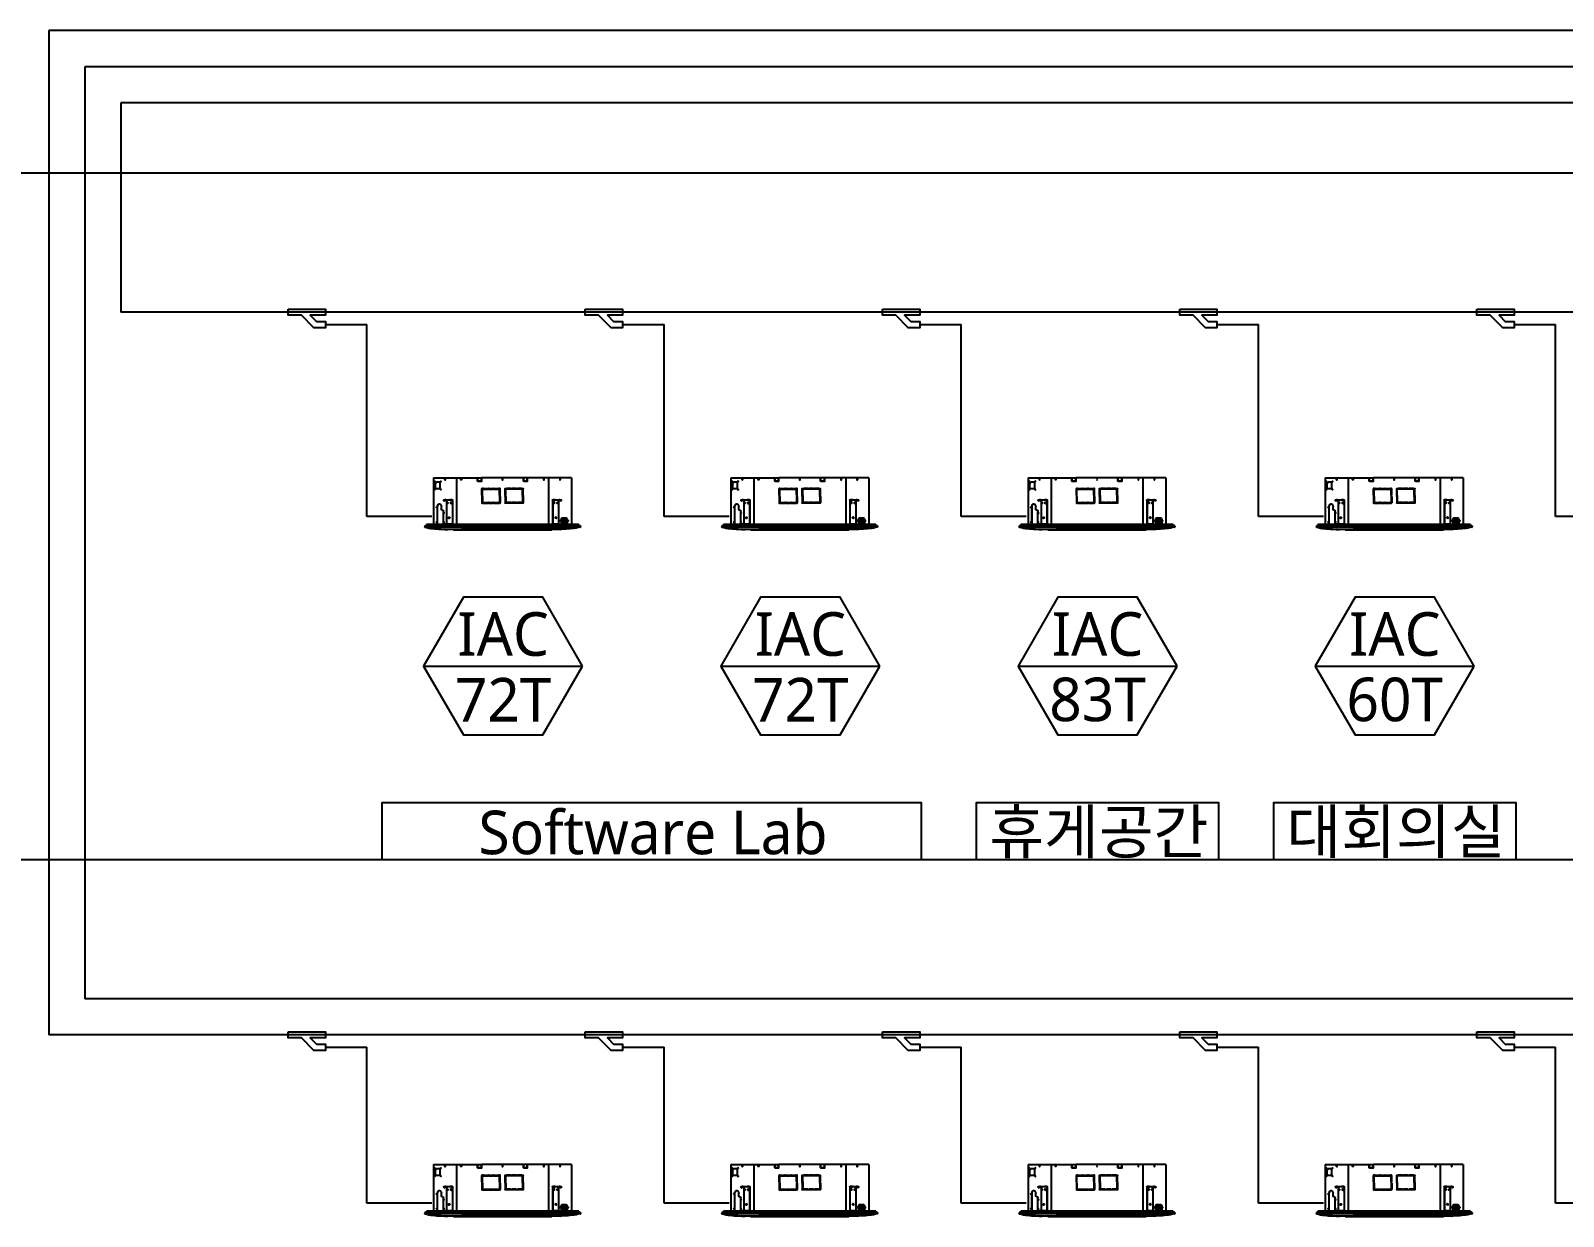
# Model space of a CAD drawing. Header units: millimetres. Extents: x 10547 to 11305, y 9897 to 10391.
# Drawn here: x 10852.8 to 10940.6, y 10281.6 to 10349.5 of the extents above; entities that cross this region are included whole.
import ezdxf
from ezdxf.enums import TextEntityAlignment as Align

# ---------------------------------------------------------------- set-up
doc = ezdxf.new("R2010")
doc.units = ezdxf.units.MM
for name, color, linetype in [('LG-AIRCON', 240, 'Continuous'), ('LG-RLRG', 3, 'Continuous'), ('LG-장비번호', 7, 'Continuous'), ('실명', 231, 'Continuous')]:
    doc.layers.add(name, color=color, linetype=linetype)
doc.styles.add('LG전자', font='')
doc.styles.get('LG전자').set_extended_font_data('Malgun Gothic')

# ---------------------------------------------------------------- blocks, each defined once
blk = doc.blocks.new('LG-4way_2')
at = {"layer": 'LG-AIRCON', "color": 0, "linetype": 'Continuous'}
for p, q in [((-420.8, 0), (-420.8, -285)), ((-420.8, 0), (-280.3, 0)), ((-280.3, 0), (-280.3, -285)), ((-280.3, 0), (-153, 0)), ((-153, -20), (-153, 0)), ((-151, -9.4), (-151, 0.1)), ((-151, 0.1), (-129, 0.1)), ((-129, -9.4), (-129, 0.1)), ((-127, -20), (-127, 0)), ((127, 0), (-127, 0)), ((127, -20), (127, 0)), ((129, -9.4), (129, 0.1)), ((151, 0.1), (129, 0.1)), ((151, -9.4), (151, 0.1)), ((153, -20), (153, 0)), ((280.3, 0), (153, 0)), ((280.3, 0), (280.3, -285)), ((420.8, 0), (280.3, 0)), ((420.8, 0), (420.8, -285)), ((-409.8, -35), (-403.5, -26)), ((-409.8, -63.5), (-409.8, -35)), ((-409.3, -35), (-409.8, -35)), ((-409.8, -63.5), (-409.3, -63.5)), ((-402.9, -26), (-409.3, -35)), ((-409.3, -63.5), (-409.3, -35)), ((-383.3, -68), (-406.7, -68)), ((-383.3, -26), (-403.5, -26)), ((-380.1, -63.5), (-380.1, -30.5)), ((-151, -21), (-152, -21)), ((-151, -19.7), (-151, -9.4)), ((-129, -19.7), (-151, -19.7)), ((-151, -19.7), (-151, -20.2)), ((-129, -20.2), (-151, -20.2)), ((-151, -20.2), (-151, -20.7)), ((-151, -20.7), (-129, -20.7)), ((-151, -21), (-151, -20.7)), ((-129, -19.7), (-129, -9.4)), ((-129, -20.2), (-129, -19.7)), ((-129, -20.7), (-129, -20.2)), ((-129, -21), (-129, -20.7)), ((-129, -21), (-128, -21)), ((-126, -106), (-126, -67)), ((-122, -106), (-122, -67)), ((-116.8, -65), (-90.8, -65)), ((-116.8, -69), (-90.8, -69)), ((-83.5, -65), (-57.5, -65)), ((-83.5, -69), (-57.5, -69)), ((-50.2, -65), (-24.2, -65)), ((-50.2, -69), (-24.2, -69)), ((-19, -106), (-19, -67)), ((-15, -106), (-15, -67)), ((15, -106), (15, -67)), ((19, -106), (19, -67)), ((50.2, -65), (24.2, -65)), ((50.2, -69), (24.2, -69)), ((83.5, -65), (57.5, -65)), ((83.5, -69), (57.5, -69)), ((116.8, -65), (90.8, -65)), ((116.8, -69), (90.8, -69)), ((122, -106), (122, -67)), ((126, -106), (126, -67)), ((129, -21), (128, -21)), ((129, -19.7), (129, -9.4)), ((129, -19.7), (151, -19.7)), ((129, -20.2), (129, -19.7)), ((129, -20.2), (151, -20.2)), ((129, -20.7), (129, -20.2)), ((151, -20.7), (129, -20.7)), ((129, -21), (129, -20.7)), ((151, -19.7), (151, -9.4)), ((151, -19.7), (151, -20.2)), ((151, -20.2), (151, -20.7)), ((151, -21), (151, -20.7)), ((151, -21), (152, -21)), ((248.8, -10), (255.2, -10)), ((252, -6.8), (252, -13.2)), ((-396.8, -285), (-396.8, -175)), ((-396.2, -175), (-396.8, -175)), ((-396.2, -284.2), (-396.2, -175)), ((-372.7, -194.2), (-372.7, -175)), ((-359.8, -133.4), (-359.8, -135.7)), ((-359.8, -133.4), (-356.3, -133.4)), ((-358.1, -135.7), (-359.8, -135.7)), ((-353.2, -136), (-358.1, -136)), ((-358.1, -136), (-358.1, -139.4)), ((-356.7, -141.4), (-354.6, -141.4)), ((-356.3, -133.4), (-351.3, -133.4)), ((-353, -141.4), (-354.6, -141.4)), ((-353.2, -136), (-353.2, -139.4)), ((-353.2, -139.4), (-351.5, -139.4)), ((-351.5, -136), (-351.5, -139.4)), ((-345, -133.4), (-351.3, -133.4)), ((-345, -135.7), (-351.3, -135.7)), ((-345, -135.7), (-345, -133.4)), ((-345, -133.4), (-344.7, -133.4)), ((-344.7, -135.7), (-345, -135.7)), ((-344.7, -133.4), (-342.8, -133.4)), ((-344.7, -135.7), (-344.7, -133.4)), ((-339.7, -136), (-344.7, -136)), ((-344.7, -136), (-344.7, -139.4)), ((-341.1, -141.4), (-343.3, -141.4)), ((-342.8, -133.4), (-337.9, -133.4)), ((-341.4, -141.4), (-341.4, -280.4)), ((-339.5, -141.4), (-341.1, -141.4)), ((-339.7, -136), (-339.7, -139.4)), ((-339.7, -139.4), (-338.1, -139.4)), ((-338.1, -136), (-338.1, -139.4)), ((-335.8, -136.4), (-338.1, -136.4)), ((-337.9, -135.7), (-337.9, -133.4)), ((-337.9, -133.4), (-320.9, -133.4)), ((-320.9, -135.7), (-337.9, -135.7)), ((-336.3, -135.7), (-335.3, -137.1)), ((-335.3, -137.1), (-335.1, -136.4)), ((-312.5, -136.4), (-335.1, -136.4)), ((-306.5, -133.4), (-320.9, -133.4)), ((-320.9, -133.4), (-320.9, -135.7)), ((-306.5, -135.7), (-320.9, -135.7)), ((-313, -135.7), (-312, -137.1)), ((-312, -137.1), (-311.8, -136.4)), ((-306, -136.4), (-311.8, -136.4)), ((-306, -136.4), (-306, -280.4)), ((-304.4, -136.4), (-304.4, -280.4)), ((-126, -114), (-126, -153)), ((-122, -114), (-122, -153)), ((-116.8, -151), (-90.8, -151)), ((-116.8, -155), (-90.8, -155)), ((-83.5, -151), (-57.5, -151)), ((-83.5, -155), (-57.5, -155)), ((-50.2, -151), (-24.2, -151)), ((-50.2, -155), (-24.2, -155)), ((-19, -114), (-19, -153)), ((-15, -114), (-15, -153)), ((15, -114), (15, -153)), ((19, -114), (19, -153)), ((50.2, -151), (24.2, -151)), ((50.2, -155), (24.2, -155)), ((83.5, -151), (57.5, -151)), ((83.5, -155), (57.5, -155)), ((116.8, -151), (90.8, -151)), ((116.8, -155), (90.8, -155)), ((122, -114), (122, -153)), ((126, -114), (126, -153)), ((304.4, -136.4), (304.4, -280.4)), ((306, -136.4), (306, -280.4)), ((311.8, -136.4), (306, -136.4)), ((320.9, -133.4), (306.5, -133.4)), ((306.5, -135.7), (320.9, -135.7)), ((311.8, -136.4), (312, -137.1)), ((313, -135.7), (312, -137.1)), ((335.1, -136.4), (312.5, -136.4)), ((320.9, -135.7), (320.9, -133.4)), ((320.9, -133.4), (337.9, -133.4)), ((337.9, -135.7), (320.9, -135.7)), ((335.1, -136.4), (335.3, -137.1)), ((336.3, -135.7), (335.3, -137.1)), ((338.1, -136.4), (335.8, -136.4)), ((337.9, -133.4), (337.9, -135.7)), ((337.9, -133.4), (342.8, -133.4)), ((338.1, -136), (338.1, -139.4)), ((338.1, -139.4), (339.7, -139.4)), ((341.1, -141.4), (339.5, -141.4)), ((344.7, -136), (339.7, -136)), ((339.7, -136), (339.7, -139.4)), ((341.1, -141.4), (343.3, -141.4)), ((341.4, -141.4), (341.4, -280.4)), ((342.8, -133.4), (344.7, -133.4)), ((344.7, -133.4), (344.7, -135.7)), ((344.7, -133.4), (345, -133.4)), ((345, -135.7), (344.7, -135.7)), ((344.7, -136), (344.7, -139.4)), ((345, -133.4), (345, -135.7)), ((351.3, -133.4), (345, -133.4)), ((351.3, -135.7), (345, -135.7)), ((351.3, -133.4), (356.3, -133.4)), ((351.5, -136), (351.5, -139.4)), ((351.5, -139.4), (353.2, -139.4)), ((354.6, -141.4), (353, -141.4)), ((358.1, -136), (353.2, -136)), ((353.2, -136), (353.2, -139.4)), ((356.7, -141.4), (354.6, -141.4)), ((356.3, -133.4), (359.8, -133.4)), ((359.8, -135.7), (358.1, -135.7)), ((358.1, -136), (358.1, -139.4)), ((359.8, -135.7), (359.8, -133.4)), ((-371.3, -196.2), (-370.7, -196.2)), ((-370.7, -196), (-370.1, -196)), ((-360.5, -283), (-360.5, -205)), ((-341.4, -280.4), (-306, -280.4)), ((306, -280.4), (341.4, -280.4)), ((359.4, -272), (359.4, -254)), ((361.2, -254), (359.4, -254)), ((359.4, -272), (361.2, -272)), ((361.2, -272), (361.2, -254)), ((365.8, -252.1), (375.6, -262)), ((365.8, -252.1), (375.7, -262)), ((365.8, -252.5), (365.8, -273.5)), ((365.8, -253.3), (374.9, -262.5)), ((365.8, -262.5), (374.9, -262.5)), ((365.8, -263), (375.3, -263)), ((365.8, -272.7), (374.9, -263.5)), ((365.8, -263.5), (374.9, -263.5)), ((365.8, -273.9), (375.7, -264)), ((375.6, -264), (365.8, -273.9)), ((366.5, -244), (368.3, -244)), ((389.1, -250.5), (367.2, -250.5)), ((367.2, -275.5), (389.1, -275.5)), ((368.3, -244), (388.1, -244)), ((374.9, -262.5), (375.3, -263)), ((374.9, -263.5), (375.3, -263)), ((376.3, -262), (375.3, -263)), ((375.6, -262), (375.3, -263)), ((375.3, -263), (377.1, -262.5)), ((375.3, -263), (387.7, -263)), ((375.3, -263), (376.3, -264)), ((375.3, -263), (375.6, -264)), ((375.3, -263), (377.1, -263.5)), ((375.6, -262), (375.7, -262)), ((375.7, -264), (375.6, -264)), ((375.7, -262), (375.7, -250.5)), ((375.7, -275.5), (375.7, -264)), ((376.3, -250.5), (376.3, -262)), ((376.4, -262), (376.3, -262)), ((376.3, -264), (376.3, -275.5)), ((376.3, -264), (376.4, -264)), ((376.4, -262), (376.4, -250.5)), ((376.4, -262), (387.6, -250.7)), ((376.4, -264), (387.6, -275.3)), ((376.4, -275.5), (376.4, -264)), ((388.1, -251.4), (377.1, -262.5)), ((377.1, -262.5), (388.2, -251.4)), ((377.1, -262.5), (388.4, -262.5)), ((377.1, -262.5), (377.1, -262.5)), ((377.1, -263.5), (388.4, -263.5)), ((377.1, -263.5), (388.2, -274.6)), ((377.1, -263.5), (388.1, -274.6)), ((377.1, -263.5), (377.1, -263.5)), ((388.4, -262.5), (387.7, -263)), ((387.7, -263), (388.4, -263.5)), ((388.2, -251.4), (388.1, -251.4)), ((388.1, -274.6), (388.2, -274.6)), ((390.5, -252.5), (388.4, -252.5)), ((388.4, -262.5), (388.4, -252.5)), ((388.4, -273.5), (388.4, -263.5)), ((388.4, -273.5), (390.5, -273.5)), ((390.5, -273.5), (390.5, -252.5)), ((395.1, -254), (395.1, -272)), ((475, -292), (-475, -292)), ((-475, -292), (-475, -299.2)), ((-475, -299.2), (-475, -299.4)), ((-473.5, -301.4), (-473.5, -301.1)), ((465, -285), (-465, -285)), ((-465, -285), (-465, -292)), ((-420.8, -285), (-396.8, -285)), ((-396.8, -285), (-392.2, -285)), ((-392.2, -282), (-396.2, -282)), ((-396.2, -282.2), (-392.7, -282.2)), ((-396.2, -283.2), (-393.9, -283.2)), ((-396.2, -283.9), (-393.6, -283.9)), ((-392.2, -284.2), (-396.2, -284.2)), ((-393.9, -283.2), (-392.7, -282.2)), ((-393.6, -283.9), (-393.9, -283.2)), ((-393.6, -283.9), (-392.4, -282.9)), ((-375.5, -299.4), (375.5, -299.4)), ((375.5, -301.4), (-375.5, -301.4)), ((-375.5, -313), (-249.7, -313)), ((-346.1, -283), (-360.5, -283)), ((-352.8, -315), (-356.8, -313)), ((-352.8, -315), (-333.8, -315)), ((-346.1, -281.1), (-346.1, -283.4)), ((-346.1, -281.1), (-345.2, -281.1)), ((-345.2, -283.4), (-346.1, -283.4)), ((-345.2, -281.1), (-314.1, -281.1)), ((-345.2, -281.1), (-345.2, -283.4)), ((-345.2, -283.4), (-314.1, -283.4)), ((-333.8, -315), (-333.8, -313)), ((333.8, -315), (-333.8, -315)), ((-314.1, -281.1), (-309.9, -281.1)), ((-314.1, -283.4), (-314.1, -281.1)), ((-309.9, -283.4), (-314.1, -283.4)), ((-309.9, -281.1), (-309.9, -283.4)), ((-309.9, -281.1), (-306.5, -281.1)), ((-309.9, -283.4), (-306.5, -283.4)), ((-299.2, -283), (-305.4, -283)), ((-300.1, -316.5), (-285.1, -316.5)), ((-299.2, -285), (-299.2, -283)), ((-299.2, -285), (-280.3, -285)), ((-285.1, -315), (-285.1, -316.5)), ((-285.1, -316.5), (284.9, -316.5)), ((280.3, -285), (-280.3, -285)), ((249.7, -313), (-249.7, -313)), ((375.5, -313), (249.7, -313)), ((299.2, -285), (280.3, -285)), ((284.9, -315), (284.9, -316.5)), ((284.9, -316.5), (299.9, -316.5)), ((299.2, -283), (305.4, -283)), ((299.2, -285), (299.2, -283)), ((306.5, -281.1), (309.9, -281.1)), ((306.5, -283.4), (309.9, -283.4)), ((309.9, -281.1), (314.1, -281.1)), ((309.9, -283.4), (309.9, -281.1)), ((314.1, -283.4), (309.9, -283.4)), ((314.1, -281.1), (314.1, -283.4)), ((314.1, -281.1), (345.2, -281.1)), ((314.1, -283.4), (345.2, -283.4)), ((333.8, -315), (333.8, -313)), ((352.8, -315), (333.8, -315)), ((344.6, -284.2), (340.5, -284.2)), ((345.1, -285), (340.5, -285)), ((341.4, -283.4), (342, -283.9)), ((342.2, -283.4), (342, -283.9)), ((344.6, -283.9), (342, -283.9)), ((344.6, -284.2), (344.6, -283.4)), ((345.1, -285), (345.1, -283.4)), ((420.8, -285), (345.1, -285)), ((345.2, -281.1), (346.1, -281.1)), ((345.2, -283.4), (345.2, -281.1)), ((346.1, -283.4), (345.2, -283.4)), ((346.1, -283.4), (346.1, -281.1)), ((352.8, -315), (356.8, -313)), ((368.3, -282), (366.5, -282)), ((388.1, -282), (368.3, -282)), ((473.5, -301.4), (473.5, -301.1)), ((475, -292), (475, -299.2)), ((475, -299.2), (475, -299.4))]:
    blk.add_line(p, q, dxfattribs=at)
at = {"layer": 'LG-AIRCON', "color": 0}
for p, q in [((-415.2, -22), (-411.2, -22)), ((-415.2, -22), (-411.2, -22)), ((-415.2, -72), (-411.2, -72)), ((-415.2, -72), (-411.2, -72)), ((-413.2, -24), (-413.2, -20)), ((-413.2, -20), (-413.2, -24)), ((-413.2, -74), (-413.2, -70)), ((-413.2, -70), (-413.2, -74)), ((-413.2, -70), (-413.2, -74)), ((-378.4, -22), (-374.4, -22)), ((-378.4, -22), (-374.4, -22)), ((-378.4, -22), (-374.4, -22)), ((-378.4, -72), (-374.4, -72)), ((-378.4, -72), (-374.4, -72)), ((-378.4, -72), (-374.4, -72)), ((-376.4, -24), (-376.4, -20)), ((-376.4, -20), (-376.4, -24)), ((-376.4, -74), (-376.4, -70)), ((-376.4, -70), (-376.4, -74)), ((-376.4, -70), (-376.4, -74)), ((-352.3, -10), (-348.3, -10)), ((-350.3, -8), (-350.3, -12)), ((-255.2, -10), (-248.8, -10)), ((-252, -6.8), (-252, -13.2)), ((348.3, -10), (352.3, -10)), ((350.3, -8), (350.3, -12)), ((-404.4, -180), (-400.4, -180)), ((-402.4, -178), (-402.4, -182)), ((-338.9, -150.6), (-337.9, -150.6)), ((-338.9, -156.2), (-337.9, -156.2)), ((-337, -150.9), (-335.6, -150.9)), ((-337, -155.9), (-335.6, -155.9)), ((-336.5, -150.6), (-335, -150.6)), ((-336.5, -156.2), (-335, -156.2)), ((-316.3, -150.6), (-315.3, -150.6)), ((-316.3, -156.2), (-315.3, -156.2)), ((-314.3, -150.9), (-312.9, -150.9)), ((-314.3, -155.9), (-312.9, -155.9)), ((-313.9, -150.6), (-312.4, -150.6)), ((-313.9, -156.2), (-312.4, -156.2)), ((313.9, -150.6), (312.4, -150.6)), ((313.9, -156.2), (312.4, -156.2)), ((314.3, -150.9), (312.9, -150.9)), ((314.3, -155.9), (312.9, -155.9)), ((316.3, -150.6), (315.3, -150.6)), ((316.3, -156.2), (315.3, -156.2)), ((336.5, -150.6), (335, -150.6)), ((336.5, -156.2), (335, -156.2)), ((337, -150.9), (335.6, -150.9)), ((337, -155.9), (335.6, -155.9)), ((338.9, -150.6), (337.9, -150.6)), ((338.9, -156.2), (337.9, -156.2)), ((-404.4, -270), (-400.4, -270)), ((-402.4, -268), (-402.4, -272)), ((-402.4, -268), (-402.4, -272)), ((-359.6, -215), (-355.6, -215)), ((-357.6, -213), (-357.6, -217)), ((-327.6, -240.6), (-326.6, -240.6)), ((-327.6, -246.2), (-326.6, -246.2)), ((-325.7, -240.9), (-324.3, -240.9)), ((-325.7, -245.9), (-324.3, -245.9)), ((-325.2, -240.6), (-323.7, -240.6)), ((-325.2, -246.2), (-323.7, -246.2)), ((325.2, -240.6), (323.7, -240.6)), ((325.2, -246.2), (323.7, -246.2)), ((325.7, -240.9), (324.3, -240.9)), ((325.7, -245.9), (324.3, -245.9)), ((327.6, -240.6), (326.6, -240.6)), ((327.6, -246.2), (326.6, -246.2)), ((349.6, -263), (353.6, -263)), ((351.6, -261), (351.6, -265)), ((396.9, -263), (400.9, -263)), ((398.9, -261), (398.9, -265)), ((465, -285), (465, -292))]:
    blk.add_line(p, q, dxfattribs=at)
at = {"layer": 'LG-AIRCON', "color": 0, "linetype": 'Continuous'}
blk.add_circle((-252, -10), 2.25, dxfattribs=at)
at = {"layer": 'LG-AIRCON', "color": 0, "linetype": 'Continuous', "extrusion": (0, -1e-16, -1)}
for centre in [(0, -10), (-252, -10)]:
    blk.add_circle(centre, 2.25, dxfattribs=at)
at = {"layer": 'LG-AIRCON', "color": 0, "linetype": 'Continuous'}
for centre, radius, start, end in [((-152, -20), 1, 180, 270), ((-128, -20), 1, 270, 0), ((-124, -67), 2, 0, 180), ((-116.8, -67), 2, 90, 270), ((-90.8, -67), 2, 270, 90), ((-83.5, -67), 2, 90, 270), ((-57.5, -67), 2, 270, 90), ((-50.2, -67), 2, 90, 270), ((-24.2, -67), 2, 270, 90), ((-17, -67), 2, 0, 180), ((-124, -106), 2, 180, 0), ((-124, -114), 2, 0, 180), ((-124, -153), 2, 180, 0), ((-116.8, -153), 2, 90, 270), ((-90.8, -153), 2, 270, 90), ((-83.5, -153), 2, 90, 270), ((-57.5, -153), 2, 270, 90), ((-50.2, -153), 2, 90, 270), ((-24.2, -153), 2, 270, 90), ((-17, -106), 2, 180, 0), ((-17, -114), 2, 0, 180), ((-17, -153), 2, 180, 0), ((-375.5, 105.5), 418.5, 256.46198, 270), ((-375.5, 105.5), 406.9, 267.94804, 270), ((375.5, 105.5), 404.9, 270, 272.05196), ((473, -299.4), 2, 283.53802, 0)]:
    blk.add_arc(centre, radius, start, end, dxfattribs=at)
at = {"layer": 'LG-AIRCON', "color": 0, "linetype": 'Continuous', "extrusion": (0, -1e-16, -1)}
for centre, radius, start, end in [((-17, -67), 2, 0, 180), ((-24.2, -67), 2, 270, 90), ((-50.2, -67), 2, 90, 270), ((-57.5, -67), 2, 270, 90), ((-83.5, -67), 2, 90, 270), ((-90.8, -67), 2, 270, 90), ((-116.8, -67), 2, 90, 270), ((-124, -67), 2, 0, 180), ((-128, -20), 1, 270, 0), ((-152, -20), 1, 180, 270), ((-17, -106), 2, 180, 0), ((-17, -114), 2, 0, 180), ((-17, -153), 2, 180, 0), ((-24.2, -153), 2, 270, 90), ((-50.2, -153), 2, 90, 270), ((-57.5, -153), 2, 270, 90), ((-83.5, -153), 2, 90, 270), ((-90.8, -153), 2, 270, 90), ((-116.8, -153), 2, 90, 270), ((-124, -106), 2, 180, 0), ((-124, -114), 2, 0, 180), ((-124, -153), 2, 180, 0)]:
    blk.add_arc(centre, radius, start, end, dxfattribs=at)
at = {"layer": 'LG-AIRCON', "color": 0, "linetype": 'Continuous', "extrusion": (0, 0, -1)}
for centre, radius, start, end in [((473, -299.4), 2, 283.53802, 0), ((375.5, 105.5), 404.9, 270, 272.05196)]:
    blk.add_arc(centre, radius, start, end, dxfattribs=at)
at = {"layer": 'LG-AIRCON', "color": 0, "linetype": 'Continuous', "extrusion": (0, 1e-16, -1)}
for centre, radius, start, end in [((300.1, -314.5), 2, 270, 345.52125), ((-299.9, -314.5), 2, 194.47875, 270), ((-375.5, 105.5), 406.9, 267.94804, 270), ((-375.5, 105.5), 418.5, 256.46198, 270)]:
    blk.add_arc(centre, radius, start, end, dxfattribs=at)
at = {"layer": 'LG-AIRCON', "color": 0, "linetype": 'Continuous', "extrusion": (0, 0, -1)}
for centre, major_axis in [((-413.2, -22), (0, -1.6)), ((-413.2, -72), (0, -1.6)), ((-376.4, -22), (0, -1.6)), ((-376.4, -72), (0, -1.6)), ((-402.4, -180), (0, -1.55)), ((-402.4, -270), (0, -1.55)), ((-357.6, -215), (0, -1.55)), ((-357.6, -270), (0, -1.55))]:
    blk.add_ellipse(centre, major_axis=major_axis, ratio=0.707107, dxfattribs=at)
for centre, major_axis, start_param, end_param in [((-412.6, -22), (0, -1.6), 0.252702, 2.888989), ((-412.6, -72), (0, -1.6), 0.252702, 2.888989), ((-375.9, -22), (0, -1.6), 0.252702, 2.888989), ((-375.9, -72), (0, -1.6), 0.252702, 2.888989), ((-401.8, -180), (0, -1.55), 0.261023, 2.88062), ((-351.3, -136), (0, -0.3), 1.570796, 3.141593), ((-337.9, -136), (0, -0.3), 1.570796, 3.141593), ((-306.5, -136.4), (0, -0.7), 3.141593, 4.712389), ((306.5, -136.4), (0, -0.7), 1.570796, 3.141593), ((337.9, -136), (0, -0.3), 3.141593, 4.712389), ((351.3, -136), (0, -0.3), 3.141593, 4.712389), ((-401.8, -270), (0, -1.55), 0.261047, 2.880644), ((-357.1, -215), (0, -1.55), 0.260932, 2.880628), ((-357.1, -270), (0, -1.55), 0.261047, 2.880644), ((-341.8, -280.4), (0, -0.7), 4.712389, 6.283185), ((-306.5, -280.4), (0, -0.7), 4.712389, 6.283185), ((306.5, -280.4), (0, -0.7), 0, 1.570796), ((341.8, -280.4), (0, -0.7), 0, 1.570796), ((-392.2, -283.5), (0, -1.5), 2.617994, 6.283185), ((-392.2, -283.5), (0, -0.7), 2.617994, 6.283185), ((340.5, -283.5), (0, -1.5), 0, 1.637539), ((340.5, -283.5), (0, -0.7), 0, 1.714164)]:
    blk.add_ellipse(centre, major_axis=major_axis, ratio=0.707107, start_param=start_param, end_param=end_param, dxfattribs=at)
at = {"layer": 'LG-AIRCON', "color": 0, "linetype": 'Continuous', "extrusion": (4.34568e-32, -4.44444e-17, -1)}
for centre, start_param, end_param in [((-406.7, -63.5), 0, 1.570796), ((-406.1, -63.5), 0, 1.570796), ((-383.3, -30.5), 3.141593, 4.712389), ((-383.3, -63.5), 4.712389, 6.283185)]:
    blk.add_ellipse(centre, major_axis=(0, -4.5), ratio=0.707107, start_param=start_param, end_param=end_param, dxfattribs=at)
at = {"layer": 'LG-AIRCON', "color": 0, "linetype": 'Continuous', "extrusion": (-2.21893e-32, -7.69231e-17, -1)}
for centre in [(-350.3, -10), (350.3, -10), (352.2, -263), (398.9, -263)]:
    blk.add_ellipse(centre, major_axis=(0, -2.6), ratio=0.707107, dxfattribs=at)
for centre, start_param, end_param in [((-349.8, -10), 0.154429, 2.987066), ((349.8, -10), 3.296022, 6.128658), ((-356.3, -136), 1.570796, 3.141593), ((-351.3, -136), 1.570796, 3.141593), ((-342.8, -136), 1.570796, 3.141593), ((-337.9, -136), 1.570796, 3.141593), ((337.9, -136), 3.141593, 4.712389), ((342.8, -136), 3.141593, 4.712389), ((351.3, -136), 3.141593, 4.712389), ((356.3, -136), 3.141593, 4.712389), ((351.6, -263), 3.296022, 6.128658), ((398.3, -263), 3.296022, 6.128658)]:
    blk.add_ellipse(centre, major_axis=(0, -2.6), ratio=0.707107, start_param=start_param, end_param=end_param, dxfattribs=at)
at = {"layer": 'LG-AIRCON', "color": 0, "linetype": 'Continuous', "extrusion": (-4.09343e-32, -5.88235e-17, -1)}
for centre, end_param in [((-384.7, -175), 4.712389), ((-384.2, -175), 3.11808)]:
    blk.add_ellipse(centre, major_axis=(0, -17), ratio=0.707107, start_param=1.570796, end_param=end_param, dxfattribs=at)
at = {"layer": 'LG-AIRCON', "color": 0, "linetype": 'Continuous', "extrusion": (1.54734e-43, -1e-16, -1)}
for centre, start_param, end_param in [((-356.7, -139.4), 0, 1.570796), ((-341.1, -139.4), 4.712389, 6.283185)]:
    blk.add_ellipse(centre, major_axis=(0, -2), ratio=0.707107, start_param=start_param, end_param=end_param, dxfattribs=at)
at = {"layer": 'LG-AIRCON', "color": 0, "linetype": 'Continuous', "extrusion": (-1.29445e-43, -1e-16, -1)}
for centre, start_param, end_param in [((-354.6, -139.4), 4.712389, 6.283185), ((-343.3, -139.4), 0, 1.570796), ((-339.5, -139.4), 4.712389, 6.283185)]:
    blk.add_ellipse(centre, major_axis=(0, -2), ratio=0.707107, start_param=start_param, end_param=end_param, dxfattribs=at)
at = {"layer": 'LG-AIRCON', "color": 0, "linetype": 'Continuous', "extrusion": (8.26109e-44, -1e-16, -1)}
blk.add_ellipse((-353, -139.4), major_axis=(0, -2), ratio=0.707107, start_param=4.712389, end_param=6.283185, dxfattribs=at)
at = {"layer": 'LG-AIRCON', "color": 0, "linetype": 'Continuous', "extrusion": (2.4594e-32, 7.12251e-17, -1)}
for centre in [(-338.9, -153.4), (-316.3, -153.4), (-327.6, -243.4)]:
    blk.add_ellipse(centre, major_axis=(0, 2.81), ratio=0.707107, dxfattribs=at)
for centre, start_param, end_param in [((-337.9, -153.4), 0, 3.141593), ((-336.5, -153.4), -0.359379, 3.500972), ((-335, -153.4), 6.283185, 9.424778), ((-315.3, -153.4), 0, 3.141593), ((-313.9, -153.4), -0.359379, 3.500972), ((-312.4, -153.4), 6.283185, 9.424778), ((-326.6, -243.4), 0, 3.141593), ((-325.2, -243.4), -0.359379, 3.500972), ((-323.7, -243.4), 6.283185, 9.424778)]:
    blk.add_ellipse(centre, major_axis=(0, 2.81), ratio=0.707107, start_param=start_param, end_param=end_param, dxfattribs=at)
at = {"layer": 'LG-AIRCON', "color": 0, "linetype": 'Continuous', "extrusion": (4.71405e-17, -6.66667e-17, -1)}
for centre in [(-335.8, -136.4), (-312.5, -136.4)]:
    blk.add_ellipse(centre, major_axis=(-0.7, -0.495), ratio=0.707107, start_param=2.356194, end_param=3.926991, dxfattribs=at)
at = {"layer": 'LG-AIRCON', "color": 0, "linetype": 'Continuous', "extrusion": (-3.33333e-32, -6.66667e-17, -1)}
for centre, start_param, end_param in [((-306.5, -136.4), 3.141593, 4.712389), ((306.5, -136.4), 1.570796, 3.141593), ((-306.5, -280.4), 4.712389, 6.283185), ((306.5, -280.4), 0, 1.570796)]:
    blk.add_ellipse(centre, major_axis=(0, -3), ratio=0.707107, start_param=start_param, end_param=end_param, dxfattribs=at)
at = {"layer": 'LG-AIRCON', "color": 0, "linetype": 'Continuous', "extrusion": (-2.76682e-32, -7.12251e-17, -1)}
for centre, start_param, end_param in [((312.4, -153.4), 6.283185, 9.424778), ((313.9, -153.4), -0.359379, 3.500972), ((315.3, -153.4), 0, 3.141593), ((335, -153.4), 6.283185, 9.424778), ((336.5, -153.4), -0.359379, 3.500972), ((337.9, -153.4), 0, 3.141593), ((323.7, -243.4), 6.283185, 9.424778), ((325.2, -243.4), -0.359379, 3.500972), ((326.6, -243.4), 0, 3.141593)]:
    blk.add_ellipse(centre, major_axis=(0, -2.81), ratio=0.707107, start_param=start_param, end_param=end_param, dxfattribs=at)
at = {"layer": 'LG-AIRCON', "color": 0, "linetype": 'Continuous', "extrusion": (-4.71405e-17, -6.66667e-17, -1)}
for centre in [(312.5, -136.4), (335.8, -136.4)]:
    blk.add_ellipse(centre, major_axis=(0.7, -0.495), ratio=0.707107, start_param=2.356194, end_param=3.926991, dxfattribs=at)
at = {"layer": 'LG-AIRCON', "color": 0, "linetype": 'Continuous', "extrusion": (-2.76682e-32, -7.12251e-17, -1)}
for centre in [(316.3, -153.4), (338.9, -153.4), (327.6, -243.4)]:
    blk.add_ellipse(centre, major_axis=(0, -2.81), ratio=0.707107, dxfattribs=at)
at = {"layer": 'LG-AIRCON', "color": 0, "linetype": 'Continuous', "extrusion": (-1.79322e-44, -1e-16, -1)}
blk.add_ellipse((339.5, -139.4), major_axis=(0, -2), ratio=0.707107, start_param=0, end_param=1.570796, dxfattribs=at)
at = {"layer": 'LG-AIRCON', "color": 0, "linetype": 'Continuous', "extrusion": (-9.3055e-45, -1e-16, -1)}
blk.add_ellipse((341.1, -139.4), major_axis=(0, -2), ratio=0.707107, start_param=0, end_param=1.570796, dxfattribs=at)
at = {"layer": 'LG-AIRCON', "color": 0, "linetype": 'Continuous', "extrusion": (-5.32056e-45, -1e-16, -1)}
blk.add_ellipse((343.3, -139.4), major_axis=(0, -2), ratio=0.707107, start_param=4.712389, end_param=6.283185, dxfattribs=at)
at = {"layer": 'LG-AIRCON', "color": 0, "linetype": 'Continuous', "extrusion": (-4.90454e-45, -1e-16, -1)}
for centre, start_param, end_param in [((353, -139.4), 0, 1.570796), ((367.2, -252.5), 1.570796, 3.141593)]:
    blk.add_ellipse(centre, major_axis=(0, -2), ratio=0.707107, start_param=start_param, end_param=end_param, dxfattribs=at)
at = {"layer": 'LG-AIRCON', "color": 0, "linetype": 'Continuous', "extrusion": (-1.1495e-44, -1e-16, -1)}
blk.add_ellipse((354.6, -139.4), major_axis=(0, -2), ratio=0.707107, start_param=0, end_param=1.570796, dxfattribs=at)
at = {"layer": 'LG-AIRCON', "color": 0, "linetype": 'Continuous', "extrusion": (-8.23263e-45, -1e-16, -1)}
blk.add_ellipse((356.7, -139.4), major_axis=(0, -2), ratio=0.707107, start_param=4.712389, end_param=6.283185, dxfattribs=at)
at = {"layer": 'LG-AIRCON', "color": 0, "linetype": 'Continuous', "extrusion": (-8.75812e-46, -1e-16, -1)}
blk.add_ellipse((-371.3, -194.2), major_axis=(0, -2), ratio=0.707107, start_param=5.822814, end_param=7.853982, dxfattribs=at)
at = {"layer": 'LG-AIRCON', "color": 0, "linetype": 'Continuous', "extrusion": (-4e-32, -6e-17, -1)}
for centre, start_param, end_param in [((-367.5, -205), 2.681221, 4.712389), ((-367, -205), 2.681221, 3.101609), ((366.5, -254), 1.570796, 3.141593), ((366.5, -272), 0, 1.570796), ((368.3, -254), 1.570796, 3.141593), ((368.3, -272), 0, 1.570796), ((388.1, -254), 3.141593, 4.712389), ((388.1, -272), 4.712389, 6.283185)]:
    blk.add_ellipse(centre, major_axis=(0, -10), ratio=0.707107, start_param=start_param, end_param=end_param, dxfattribs=at)
at = {"layer": 'LG-AIRCON', "color": 0, "linetype": 'Continuous', "extrusion": (1.45291e-41, -1e-16, -1)}
blk.add_ellipse((-370.7, -194.2), major_axis=(0, -2), ratio=0.707107, start_param=5.822814, end_param=6.283191, dxfattribs=at)
at = {"layer": 'LG-AIRCON', "color": 0, "linetype": 'Continuous', "extrusion": (-1.90051e-44, -1e-16, -1)}
blk.add_ellipse((367.2, -273.5), major_axis=(0, -2), ratio=0.707107, start_param=0, end_param=1.570796, dxfattribs=at)
at = {"layer": 'LG-AIRCON', "color": 0, "linetype": 'Continuous', "extrusion": (5.20002e-42, -1e-16, -1)}
blk.add_ellipse((387, -252.5), major_axis=(0, -2), ratio=0.707107, start_param=3.141593, end_param=3.588638, dxfattribs=at)
at = {"layer": 'LG-AIRCON', "color": 0, "linetype": 'Continuous', "extrusion": (-2.5947e-42, -1e-16, -1)}
blk.add_ellipse((387, -273.5), major_axis=(0, -2), ratio=0.707107, start_param=5.83614, end_param=6.283185, dxfattribs=at)
at = {"layer": 'LG-AIRCON', "color": 0, "linetype": 'Continuous', "extrusion": (-3.45558e-17, -8.61372e-17, -1)}
blk.add_ellipse((386.9, -252.5), major_axis=(3.51, -1.41), ratio=0.403968, start_param=4.646369, end_param=4.898517, dxfattribs=at)
at = {"layer": 'LG-AIRCON', "color": 0, "linetype": 'Continuous', "extrusion": (3.45558e-17, -8.61372e-17, -1)}
blk.add_ellipse((386.9, -273.5), major_axis=(-3.51, -1.41), ratio=0.403968, start_param=4.526261, end_param=4.778409, dxfattribs=at)
at = {"layer": 'LG-AIRCON', "color": 0, "linetype": 'Continuous', "extrusion": (1.32445e-43, -1e-16, -1)}
blk.add_ellipse((387, -252.5), major_axis=(0, -2), ratio=0.707107, start_param=4.109645, end_param=4.712389, dxfattribs=at)
at = {"layer": 'LG-AIRCON', "color": 0, "linetype": 'Continuous', "extrusion": (-5.98442e-43, -1e-16, -1)}
blk.add_ellipse((387, -273.5), major_axis=(0, -2), ratio=0.707107, start_param=4.712389, end_param=5.315133, dxfattribs=at)
at = {"layer": 'LG-AIRCON', "color": 0, "linetype": 'Continuous', "extrusion": (-8.10126e-45, -1e-16, -1)}
blk.add_ellipse((389.1, -252.5), major_axis=(0, -2), ratio=0.707107, start_param=3.141593, end_param=4.712389, dxfattribs=at)
at = {"layer": 'LG-AIRCON', "color": 0, "linetype": 'Continuous', "extrusion": (-2.22018e-44, -1e-16, -1)}
blk.add_ellipse((389.1, -273.5), major_axis=(0, -2), ratio=0.707107, start_param=4.712389, end_param=6.283185, dxfattribs=at)
at = {"layer": 'LG-AIRCON', "color": 0, "linetype": 'Continuous'}
for centre, start_param, end_param in [((-473, -299.2), 0, 1.334513), ((473, -299.2), 1.807079, 3.141593)]:
    blk.add_ellipse(centre, major_axis=(-2, 0), ratio=0.999359, start_param=start_param, end_param=end_param, dxfattribs=at)
for points in [[(-390, -299.2), (-395.6, -299), (-401.1, -298.8), (-412, -298.5), (-417.4, -298.4), (-427.7, -298.1), (-432.5, -298.1), (-441.8, -298), (-446.2, -297.9), (-454, -297.9), (-457.5, -298), (-463.7, -298.1), (-466.4, -298.1), (-470.6, -298.4), (-472.3, -298.5), (-474.4, -298.8), (-475, -299), (-475, -299.2)], [(-473.5, -301.1), (-473.5, -300.9), (-472.9, -300.7), (-470.8, -300.4), (-469.2, -300.3), (-465, -300.1), (-462.5, -300), (-456.4, -299.9), (-452.9, -299.9), (-445.2, -299.9), (-441, -299.9), (-431.9, -300), (-427.1, -300.1), (-417, -300.3), (-411.8, -300.4), (-401, -300.7), (-395.6, -300.9), (-390.1, -301.1)], [(390, -299.2), (395.6, -299), (401.1, -298.8), (412, -298.5), (417.4, -298.4), (427.7, -298.1), (432.5, -298.1), (441.8, -298), (446.2, -297.9), (454, -297.9), (457.5, -298), (463.7, -298.1), (466.4, -298.1), (470.6, -298.4), (472.3, -298.5), (474.4, -298.8), (475, -299), (475, -299.2)], [(473.5, -301.1), (473.5, -300.9), (472.9, -300.7), (470.8, -300.4), (469.2, -300.3), (465, -300.1), (462.5, -300), (456.4, -299.9), (452.9, -299.9), (445.2, -299.9), (441, -299.9), (431.9, -300), (427.1, -300.1), (417, -300.3), (411.8, -300.4), (401, -300.7), (395.6, -300.9), (390.1, -301.1)]]:
    blk.add_open_spline(points, degree=3, knots=[0, 0, 0, 0, 0.125, 0.125, 0.25, 0.25, 0.375, 0.375, 0.5, 0.5, 0.625, 0.625, 0.75, 0.75, 0.875, 0.875, 1, 1, 1, 1], dxfattribs=at)

msp = doc.modelspace()

# ---------------------------------------------------------------- linework, layer by layer
at = {"layer": 'LG-RLRG'}
for p, q in [((10853.843, 10349.542, 0), (10853.843, 10291.972, 0)), ((10966.109, 10349.542, 0), (10853.843, 10349.542, 0)), ((10855.91, 10347.475, 0), (10855.91, 10294.038, 0)), ((10985.553, 10347.475, 0), (10855.91, 10347.475, 0)), ((10857.976, 10345.409, 0), (10857.976, 10333.403, 0)), ((11010.615, 10345.409, 0), (10857.976, 10345.409, 0)), ((11195.698, 10333.403), (10857.976, 10333.403, 0)), ((10869.698, 10332.69), (10872.074, 10332.69)), ((10886.731, 10332.69), (10889.107, 10332.69)), ((10903.763, 10332.69), (10906.14, 10332.69)), ((10920.796, 10332.69), (10923.173, 10332.69)), ((10937.829, 10332.69), (10940.205, 10332.69)), ((11093.501, 10294.038), (10855.91, 10294.038, 0)), ((11025.37, 10291.972), (10853.843, 10291.972, 0)), ((10869.698, 10291.259, 0), (10872.074, 10291.259, 0)), ((10886.731, 10291.259, 0), (10889.107, 10291.259, 0)), ((10903.763, 10291.259, 0), (10906.14, 10291.259, 0)), ((10920.796, 10291.259, 0), (10923.173, 10291.259, 0)), ((10937.829, 10291.259, 0), (10940.205, 10291.259, 0))]:
    msp.add_line(p, q, dxfattribs=at)
at = {"layer": 'LG-RLRG', "ltscale": 0.5}
for p, q in [((10872.074, 10321.691), (10872.074, 10332.69)), ((10889.107, 10321.691), (10889.107, 10332.69, 0)), ((10906.14, 10321.691), (10906.14, 10332.69)), ((10923.173, 10321.691), (10923.173, 10332.69)), ((10940.205, 10321.691), (10940.205, 10332.69, 0)), ((10875.801, 10321.691), (10872.074, 10321.691)), ((10892.834, 10321.691), (10889.107, 10321.691)), ((10909.867, 10321.691), (10906.14, 10321.691)), ((10926.9, 10321.691), (10923.173, 10321.691)), ((10943.933, 10321.691), (10940.205, 10321.691)), ((10872.074, 10282.326), (10872.074, 10291.259, 0)), ((10889.107, 10282.326), (10889.107, 10291.259, 0)), ((10906.14, 10282.326), (10906.14, 10291.259, 0)), ((10923.173, 10282.326), (10923.173, 10291.259, 0)), ((10940.205, 10282.326), (10940.205, 10291.259, 0)), ((10875.801, 10282.326), (10872.074, 10282.326)), ((10892.834, 10282.326), (10889.107, 10282.326)), ((10909.867, 10282.326), (10906.14, 10282.326)), ((10926.9, 10282.326), (10923.173, 10282.326)), ((10943.933, 10282.326), (10940.205, 10282.326))]:
    msp.add_line(p, q, dxfattribs=at)
at = {"layer": 'LG-RLRG', "color": 2}
for points in [[(10867.559, 10333.581), (10869.698, 10333.581), (10869.698, 10333.225), (10868.831, 10333.225), (10869.187, 10332.869), (10869.698, 10332.869), (10869.698, 10332.512), (10869.039, 10332.512), (10868.327, 10333.225), (10867.559, 10333.225)], [(10884.592, 10333.581), (10886.731, 10333.581), (10886.731, 10333.225), (10885.863, 10333.225), (10886.22, 10332.869), (10886.731, 10332.869), (10886.731, 10332.512), (10886.072, 10332.512), (10885.359, 10333.225), (10884.592, 10333.225)], [(10901.625, 10333.581), (10903.763, 10333.581), (10903.763, 10333.225), (10902.896, 10333.225), (10903.253, 10332.869), (10903.763, 10332.869), (10903.763, 10332.512), (10903.105, 10332.512), (10902.392, 10333.225), (10901.625, 10333.225)], [(10918.658, 10333.581), (10920.796, 10333.581), (10920.796, 10333.225), (10919.929, 10333.225), (10920.286, 10332.869), (10920.796, 10332.869), (10920.796, 10332.512), (10920.138, 10332.512), (10919.425, 10333.225), (10918.658, 10333.225)], [(10935.69, 10333.581), (10937.829, 10333.581), (10937.829, 10333.225), (10936.962, 10333.225), (10937.319, 10332.869), (10937.829, 10332.869), (10937.829, 10332.512), (10937.171, 10332.512), (10936.458, 10333.225), (10935.69, 10333.225)], [(10867.559, 10292.15), (10869.698, 10292.15), (10869.698, 10291.793), (10868.831, 10291.793), (10869.187, 10291.437), (10869.698, 10291.437), (10869.698, 10291.081), (10869.039, 10291.081), (10868.327, 10291.793), (10867.559, 10291.793)], [(10884.592, 10292.15), (10886.731, 10292.15), (10886.731, 10291.793), (10885.863, 10291.793), (10886.22, 10291.437), (10886.731, 10291.437), (10886.731, 10291.081), (10886.072, 10291.081), (10885.359, 10291.793), (10884.592, 10291.793)], [(10901.625, 10292.15), (10903.763, 10292.15), (10903.763, 10291.793), (10902.896, 10291.793), (10903.253, 10291.437), (10903.763, 10291.437), (10903.763, 10291.081), (10903.105, 10291.081), (10902.392, 10291.793), (10901.625, 10291.793)], [(10918.658, 10292.15), (10920.796, 10292.15), (10920.796, 10291.793), (10919.929, 10291.793), (10920.286, 10291.437), (10920.796, 10291.437), (10920.796, 10291.081), (10920.138, 10291.081), (10919.425, 10291.793), (10918.658, 10291.793)], [(10935.69, 10292.15), (10937.829, 10292.15), (10937.829, 10291.793), (10936.962, 10291.793), (10937.319, 10291.437), (10937.829, 10291.437), (10937.829, 10291.081), (10937.171, 10291.081), (10936.458, 10291.793), (10935.69, 10291.793)]]:
    msp.add_lwpolyline(points, close=True, dxfattribs=at)
at = {"layer": 'LG-장비번호', "color": 252}
for p, q in [((11218.883, 10341.37), (10547.021, 10341.37)), ((11218.883, 10302.005), (10820.318, 10302.005))]:
    msp.add_line(p, q, dxfattribs=at)
at = {"layer": 'LG-장비번호', "color": 1}
for p, q in [((10875.33, 10313.111), (10884.444, 10313.111)), ((10892.363, 10313.111), (10901.477, 10313.111)), ((10909.395, 10313.111), (10918.51, 10313.111)), ((10926.428, 10313.111), (10935.543, 10313.111))]:
    msp.add_line(p, q, dxfattribs=at)
for points in [[(10884.444, 10313.111), (10882.166, 10317.057), (10877.608, 10317.057), (10875.33, 10313.111), (10877.608, 10309.164), (10882.166, 10309.164)], [(10901.477, 10313.111), (10899.198, 10317.057), (10894.641, 10317.057), (10892.363, 10313.111), (10894.641, 10309.164), (10899.198, 10309.164)], [(10918.51, 10313.111), (10916.231, 10317.057), (10911.674, 10317.057), (10909.395, 10313.111), (10911.674, 10309.164), (10916.231, 10309.164)], [(10935.543, 10313.111), (10933.264, 10317.057), (10928.707, 10317.057), (10926.428, 10313.111), (10928.707, 10309.164), (10933.264, 10309.164)]]:
    msp.add_lwpolyline(points, close=True, dxfattribs=at)
at = {"layer": '실명', "color": 1}
for points in [[(10872.954, 10302.005), (10872.954, 10305.291), (10903.853, 10305.291), (10903.853, 10302.005)], [(10907.02, 10302.005), (10907.02, 10305.291), (10920.885, 10305.291), (10920.885, 10302.005)], [(10924.053, 10302.005), (10924.053, 10305.291), (10937.918, 10305.291), (10937.918, 10302.005)]]:
    msp.add_lwpolyline(points, close=True, dxfattribs=at)

# ---------------------------------------------------------------- block references
at = {"layer": 'LG-AIRCON', "xscale": 0.009393714152897345, "yscale": 0.009393714152897345, "zscale": 0.009393714152897345}
for p in [(10879.854, 10323.906), (10896.887, 10323.906), (10913.92, 10323.906), (10930.953, 10323.906), (10879.854, 10284.54), (10896.887, 10284.54), (10913.92, 10284.54), (10930.953, 10284.54)]:
    msp.add_blockref('LG-4way_2', p, dxfattribs=at)

# ---------------------------------------------------------------- texts
at = {"layer": 'LG-장비번호', "style": 'LG전자'}
for s, p in [('IAC', (10879.887, 10314.951)), ('IAC', (10896.92, 10314.951)), ('IAC', (10913.953, 10314.951)), ('IAC', (10930.986, 10314.951)), ('72T', (10879.887, 10311.203)), ('72T', (10896.92, 10311.203)), ('83T', (10913.953, 10311.203)), ('60T', (10930.986, 10311.203)), ('Software Lab', (10888.475, 10303.648)), ('휴게공간', (10914.024, 10303.648)), ('대회의실', (10931.057, 10303.648))]:
    msp.add_text(s, height=2.5, dxfattribs=at).set_placement(p, align=Align.MIDDLE)

doc.saveas('drawing.dxf')
